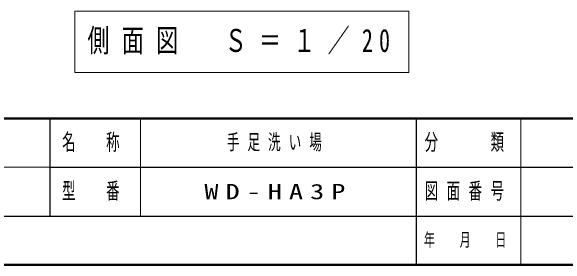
# Model space of a CAD drawing. Units: millimetres on the paper, scale 1:20. Extents: x -385 to 0, y -12 to 267.
# Drawn here: x -193 to -113.6, y 0 to 36.4 of the extents above; entities that cross this region are included whole.
import ezdxf

# ---------------------------------------------------------------- set-up
doc = ezdxf.new("R2010")
doc.units = ezdxf.units.MM
doc.layers.add('1_20', color=7, linetype='Continuous', lineweight=13)
doc.layers.add('LY_5', color=7, linetype='Continuous', lineweight=13)
doc.layers.add('99', color=7, linetype='Continuous')
doc.styles.add('ＭＳ ゴシック', font='')
doc.styles.get('ＭＳ ゴシック').set_extended_font_data('MS Gothic')

msp = doc.modelspace()

# ---------------------------------------------------------------- linework, layer by layer
at = {"layer": '1_20'}
for p, q in [((-183.887, 36.397), (-183.887, 27.597)), ((-136.087, 36.397), (-183.887, 36.397)), ((-136.087, 27.597), (-136.087, 36.397)), ((-183.887, 27.597), (-136.087, 27.597))]:
    msp.add_line(p, q, dxfattribs=at)
at = {"layer": 'LY_5', "lineweight": 50}
for p, q in [((-385, 21), (0, 21)), ((-385, 0), (0, 0))]:
    msp.add_line(p, q, dxfattribs=at)
at = {"layer": 'LY_5', "color": 211, "lineweight": 25}
for p, q in [((-187.5, 21), (-187.5, 7)), ((-135, 21), (-135, 0)), ((-187.5, 14), (-70, 14)), ((-242.5, 7), (0, 7))]:
    msp.add_line(p, q, dxfattribs=at)
at = {"layer": 'LY_5'}
for p, q in [((-174.5, 21), (-174.5, 7)), ((-120, 21), (-120, 0)), ((-242.5, 14), (-187.5, 14))]:
    msp.add_line(p, q, dxfattribs=at)

# ---------------------------------------------------------------- texts
at = {"layer": '1_20', "insert": (-159.987, 31.997), "char_height": 3.299, "attachment_point": 5, "style": 'ＭＳ ゴシック'}
msp.add_mtext('\\T1.56;\\W0.7;側面図\u3000Ｓ＝１／20', dxfattribs=at)
at = {"layer": '99', "char_height": 2.199, "attachment_point": 5, "style": 'ＭＳ ゴシック'}
for s, insert in [('\\T1.64;\\W0.6;手足洗い場', (-154.75, 17.5)), ('\\T1.5;\\W1.35;WD-HA3P', (-154.75, 10.5))]:
    msp.add_mtext(s, dxfattribs=dict(at, insert=insert))
at = {"layer": 'LY_5', "color": 4, "attachment_point": 5, "style": 'ＭＳ ゴシック'}
for s, insert, char_height in [('\\T1.64;\\W0.6;名\u3000称', (-181, 17.5), 2.346), ('\\T1.64;\\W0.6;分\u3000\u3000類', (-127.5, 17.5), 2.346), ('\\T1.64;\\W0.6;型\u3000番', (-181, 10.5), 2.346), ('\\T1.64;\\W0.6;図面番号', (-127.5, 10.5), 2.346), ('\\T1.64;\\W0.6;年\u3000月\u3000日', (-127.5, 3.5), 1.906)]:
    msp.add_mtext(s, dxfattribs=dict(at, insert=insert, char_height=char_height))

doc.saveas('drawing.dxf')
